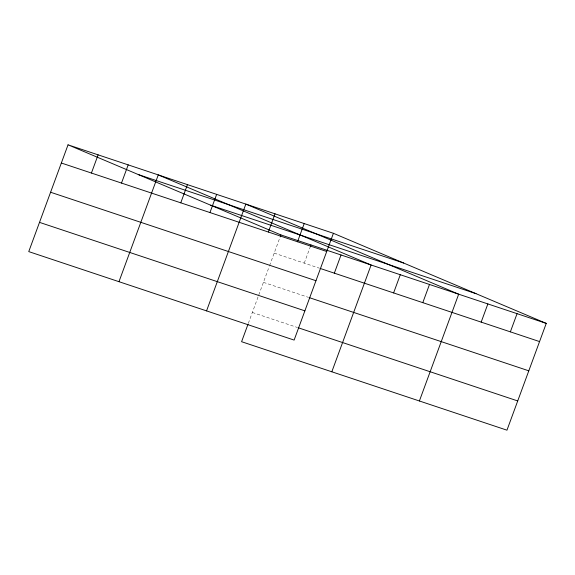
<?xml version="1.0" encoding="UTF-8"?>
<svg xmlns="http://www.w3.org/2000/svg" width="575" height="575" viewBox="0 0 575 575"><rect width="100%" height="100%" fill="white"/><g stroke="black" fill="none" stroke-linecap="round" stroke-linejoin="round"><path stroke-width="0.43" stroke-dasharray="2.88 2.16" d="M248.35 323.322L269.265 266.469M269.574 265.636L280.269 236.569M304.261 263.134L310.349 246.596M274.189 253.108L319.298 268.151M263.429 282.347L308.545 297.383M252.346 312.469L297.462 327.506"/><path stroke-width="0.86" d="M68.037 144.821L28.75 251.606L294.12 340.084L333.414 233.299L68.037 144.821L280.88 234.916L546.25 323.394L506.963 430.179L241.586 341.701L248.041 324.163M91.425 173.039L98.117 154.847M121.497 183.066L128.189 164.874M118.975 281.685L158.269 174.901L371.105 265.003L331.818 371.788M180.766 202.824L187.457 184.632M209.954 212.556L216.646 194.364M206.547 310.888L245.841 204.103L458.677 294.199L419.391 400.983M268.338 232.02L275.03 213.835M280.269 236.569L280.88 234.916M297.527 241.752L304.218 223.567M310.349 246.596L310.953 244.943M334.334 273.161L341.033 254.969M393.602 292.919L400.293 274.735M422.798 302.651L429.489 284.467M481.174 322.115L487.866 303.931M510.37 331.847L517.062 313.662M138.273 174.556L403.65 263.027M210.644 205.189L476.014 293.66M61.345 163.013L326.715 251.483M320.131 268.424L539.558 341.586M50.593 192.244L315.963 280.722M309.379 297.663L528.799 370.817M39.51 222.367L304.879 310.845M298.296 327.786L517.716 400.94M333.414 233.299L546.25 323.394"/></g></svg>
